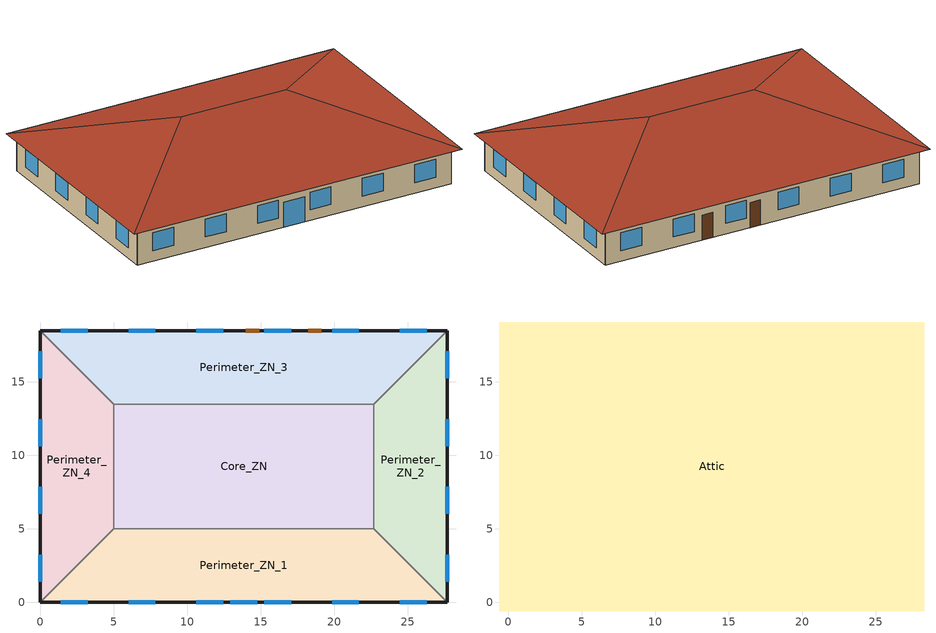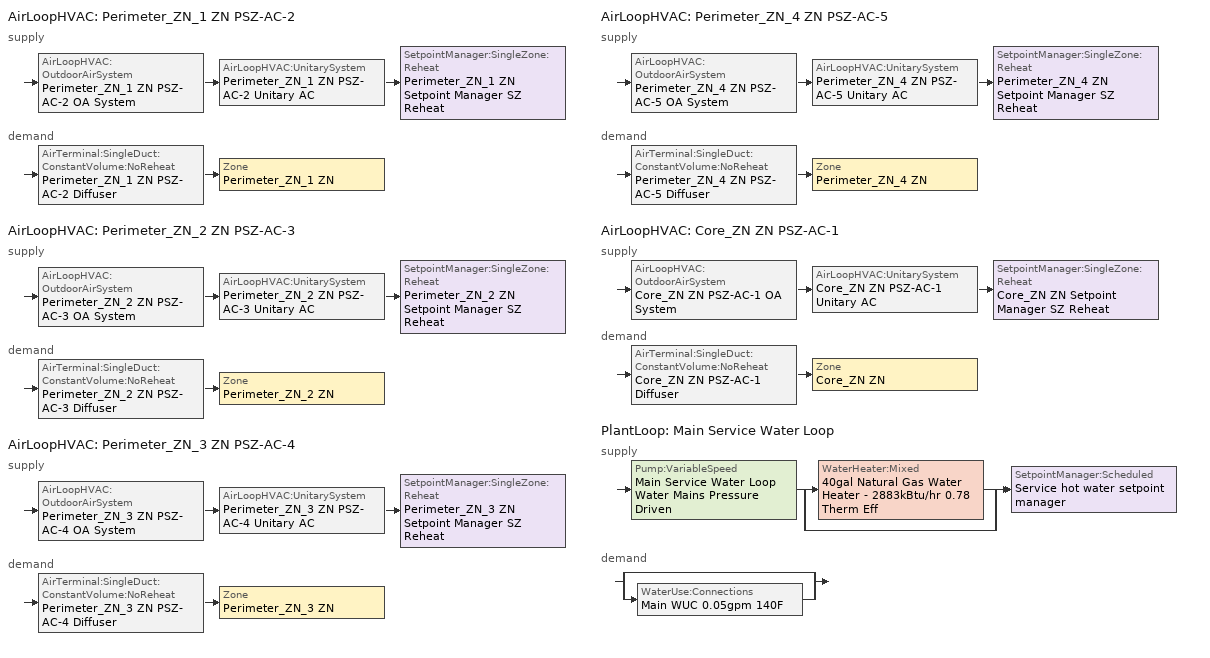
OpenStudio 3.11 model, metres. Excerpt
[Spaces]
Perimeter_ZN_1
 floor ground (Foundation F 1.26W/m*K Perim 27.69m Area 113.45m2): 22.69,5 27.69,0 0,0 5,5 z0
 wall outside (Typical Insulated Wood Framed Exterior Wall R-12.2 1): 0,0 27.69,0 z0:3.05
 wall to Perimeter_ZN_4: 5,5 0,0 z0:3.05
 wall to Core_ZN: 22.69,5 5,5 z0:3.05
 wall to Perimeter_ZN_2: 27.69,0 22.69,5 z0:3.05
 window: 1.39,0 3.22,0 / 19.85,0 21.68,0 / 15.24,0 17.07,0 / 6.01,0 7.84,0 / 10.62,0 12.45,0 / 24.47,0 26.3,0 z0.9:2.42; 12.93,0 14.76,0 z0:2.13
Perimeter_ZN_2
 floor ground (Foundation F 1.26W/m*K Perim 18.46m Area 67.3m2): 27.69,18.46 27.69,0 22.69,5 22.69,13.46 z0
 wall outside (Typical Insulated Wood Framed Exterior Wall R-12.2 1): 27.69,0 27.69,18.46 z0:3.05
 wall to Perimeter_ZN_3: 27.69,18.46 22.69,13.46 z0:3.05
 wall to Core_ZN: 22.69,13.46 22.69,5 z0:3.05
 window: 27.69,1.39 27.69,3.22 / 27.69,10.62 27.69,12.45 / 27.69,15.24 27.69,17.07 / 27.69,6.01 27.69,7.84 z0.9:2.42
Perimeter_ZN_3
 floor ground (Foundation F 1.26W/m*K Perim 27.69m Area 113.45m2): 27.69,18.46 22.69,13.46 5,13.46 0,18.46 z0
 wall outside (Typical Insulated Wood Framed Exterior Wall R-12.2 1): 27.69,18.46 0,18.46 z0:3.05
 wall to Core_ZN: 5,13.46 22.69,13.46 z0:3.05
 wall to Perimeter_ZN_4: 0,18.46 5,13.46 z0:3.05
 window: 21.68,18.46 19.85,18.46 / 7.84,18.46 6.01,18.46 / 17.07,18.46 15.24,18.46 / 12.45,18.46 10.62,18.46 / 26.3,18.46 24.47,18.46 / 3.22,18.46 1.39,18.46 z0.9:2.42
 door (Typical Insulated Metal Door - wooden door R-0.30 1): 14.91,18.46 14,18.46 z0:2.13
 door (Typical Insulated Metal Door - wooden door R-0.30): 19.13,18.46 18.22,18.46 z0:2.13
Perimeter_ZN_4
 floor ground (Foundation F 1.26W/m*K Perim 18.46m Area 67.3m2): 0,18.46 5,13.46 5,5 0,0 z0
 wall outside (Typical Insulated Wood Framed Exterior Wall R-12.2 1): 0,18.46 0,0 z0:3.05
 wall to Core_ZN: 5,5 5,13.46 z0:3.05
 window: 0,3.22 0,1.39 / 0,12.45 0,10.62 / 0,7.84 0,6.01 / 0,17.07 0,15.24 z0.9:2.42
Core_ZN
 floor ground (Foundation F 1.26W/m*K Perim 0.0m Area 149.66m2): 22.69,13.46 22.69,5 5,5 5,13.46 z0
Attic
 floor outside: 28.29,19.06 27.69,18.46 0,18.46 -0.6,19.06 z3.05; -0.6,19.06 0,18.46 0,0 -0.6,-0.6 z3.05; 28.29,19.06 28.29,-0.6 27.69,0 27.69,18.46 z3.05; 27.69,0 28.29,-0.6 -0.6,-0.6 0,0 z3.05
 floor to Perimeter_ZN_4: 0,18.46 5,13.46 5,5 0,0 z3.05
 floor to Perimeter_ZN_1: 22.69,5 27.69,0 0,0 5,5 z3.05
 floor to Perimeter_ZN_2: 27.69,18.46 27.69,0 22.69,5 22.69,13.46 z3.05
 floor to Core_ZN: 22.69,13.46 22.69,5 5,5 5,13.46 z3.05
 floor to Perimeter_ZN_3: 27.69,18.46 22.69,13.46 5,13.46 0,18.46 z3.05
 roof outside (Typical Uninsulated Wood Joist Attic Roof adj roof insulation): 18.46,9.23,6.33 28.29,-0.6,3.05 28.29,19.06,3.05; 18.46,9.23,6.33 28.29,19.06,3.05 -0.6,19.06,3.05 9.23,9.23,6.33; 9.23,9.23,6.33 -0.6,-0.6,3.05 28.29,-0.6,3.05 18.46,9.23,6.33; 9.23,9.23,6.33 -0.6,19.06,3.05 -0.6,-0.6,3.05
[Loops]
AirLoopHVAC 'Perimeter_ZN_1 ZN PSZ-AC-2'
 supply: AirLoopHVAC:OutdoorAirSystem 'Perimeter_ZN_1 ZN PSZ-AC-2 OA System' > AirLoopHVAC:UnitarySystem 'Perimeter_ZN_1 ZN PSZ-AC-2 Unitary AC' > SetpointManager:SingleZone:Reheat 'Perimeter_ZN_1 ZN Setpoint Manager SZ Reheat'
 demand: AirTerminal:SingleDuct:ConstantVolume:NoReheat 'Perimeter_ZN_1 ZN PSZ-AC-2 Diffuser' > Zone 'Perimeter_ZN_1 ZN'
AirLoopHVAC 'Perimeter_ZN_2 ZN PSZ-AC-3'
 supply: AirLoopHVAC:OutdoorAirSystem 'Perimeter_ZN_2 ZN PSZ-AC-3 OA System' > AirLoopHVAC:UnitarySystem 'Perimeter_ZN_2 ZN PSZ-AC-3 Unitary AC' > SetpointManager:SingleZone:Reheat 'Perimeter_ZN_2 ZN Setpoint Manager SZ Reheat'
 demand: AirTerminal:SingleDuct:ConstantVolume:NoReheat 'Perimeter_ZN_2 ZN PSZ-AC-3 Diffuser' > Zone 'Perimeter_ZN_2 ZN'
AirLoopHVAC 'Perimeter_ZN_3 ZN PSZ-AC-4'
 supply: AirLoopHVAC:OutdoorAirSystem 'Perimeter_ZN_3 ZN PSZ-AC-4 OA System' > AirLoopHVAC:UnitarySystem 'Perimeter_ZN_3 ZN PSZ-AC-4 Unitary AC' > SetpointManager:SingleZone:Reheat 'Perimeter_ZN_3 ZN Setpoint Manager SZ Reheat'
 demand: AirTerminal:SingleDuct:ConstantVolume:NoReheat 'Perimeter_ZN_3 ZN PSZ-AC-4 Diffuser' > Zone 'Perimeter_ZN_3 ZN'
AirLoopHVAC 'Perimeter_ZN_4 ZN PSZ-AC-5'
 supply: AirLoopHVAC:OutdoorAirSystem 'Perimeter_ZN_4 ZN PSZ-AC-5 OA System' > AirLoopHVAC:UnitarySystem 'Perimeter_ZN_4 ZN PSZ-AC-5 Unitary AC' > SetpointManager:SingleZone:Reheat 'Perimeter_ZN_4 ZN Setpoint Manager SZ Reheat'
 demand: AirTerminal:SingleDuct:ConstantVolume:NoReheat 'Perimeter_ZN_4 ZN PSZ-AC-5 Diffuser' > Zone 'Perimeter_ZN_4 ZN'
AirLoopHVAC 'Core_ZN ZN PSZ-AC-1'
 supply: AirLoopHVAC:OutdoorAirSystem 'Core_ZN ZN PSZ-AC-1 OA System' > AirLoopHVAC:UnitarySystem 'Core_ZN ZN PSZ-AC-1 Unitary AC' > SetpointManager:SingleZone:Reheat 'Core_ZN ZN Setpoint Manager SZ Reheat'
 demand: AirTerminal:SingleDuct:ConstantVolume:NoReheat 'Core_ZN ZN PSZ-AC-1 Diffuser' > Zone 'Core_ZN ZN'
PlantLoop 'Main Service Water Loop'
 supply: Pump:VariableSpeed 'Main Service Water Loop Water Mains Pressure Driven' > split
  | WaterHeater:Mixed '40gal Natural Gas Water Heater - 2883kBtu/hr 0.78 Therm Eff'
  | bypass
  join > SetpointManager:Scheduled 'Service hot water setpoint manager'
 demand: split
  | bypass
  | WaterUse:Connections 'Main WUC 0.05gpm 140F'
[Site]
Buffalo Niagara Intl AP_NY_USA: Latitude {deg}=42.93; Longitude {deg}=-78.73; Time Zone {hr}=-5; Elevation {m}=215; Terrain=City
[Building]
-SmallOffice-ASHRAE 169-2013-5A created: 2026-05-08 14:06:37 -0600: North Axis {deg}=0; Default Construction Set=DOE Ref 1980-2004 - SmOffice - ASHRAE 169-2013-5A; Standards Number of Stories=1; Standards Number of Above Ground Stories=1; Standards Building Type=SmallOffice
[ClimateZones]
Climate Zone Institution Name 1=ASHRAE; Climate Zone Document Name 1=ANSI/ASHRAE Standard 169; Climate Zone Document Year 1=2006; Climate Zone Value 1=5A
[Site:WaterMainsTemperature]
Calculation Method=Correlation; Annual Average Outdoor Air Temperature {C}=8.96667; Maximum Difference In Monthly Average Outdoor Air Temperatures {deltaC}=26.2; Temperature Multiplier=1; Temperature Offset {deltaC}=0
[Site:GroundTemperature:Shallow]
-2.9, -0.6, 3.7, 7.8, 15.6, 19.7, 20.9, 18.8, 14, 8, 2.1, -1.8
[Site:GroundTemperature:Deep]
3.4, 3, 4.1, 5.7, 9.6, 12.6, 14.5, 15, 13.8, 11.3, 8.2, 5.3
[Site:GroundTemperature:FCfactorMethod]
January Ground Temperature {C}=9.7; February Ground Temperature {C}=6; March Ground Temperature {C}=-2.2; April Ground Temperature {C}=-3.4; May Ground Temperature {C}=-4.2; June Ground Temperature {C}=2.7; July Ground Temperature {C}=7.5; August Ground Temperature {C}=13.7; September Ground Temperature {C}=18.6; October Ground Temperature {C}=22; November Ground Temperature {C}=20.7; December Ground Temperature {C}=16.5
[SizingPeriod:DesignDay] Barometric Pressure {Pa}=98769; Rain Indicator=No; Snow Indicator=No; Day of Month=21; Daylight Saving Time Indicator=No; Dry-Bulb Temperature Range Modifier Type=DefaultMultipliers
Name | Maximum Dry-Bulb Temperature {C} | Daily Dry-Bulb Temperature Range {deltaC} | Wind Speed {m/s} | Wind Direction {deg} | Month | Day Type | Humidity Condition Type | Wetbulb or DewPoint at Maximum Dry-Bulb {C} | Solar Model Indicator | ASHRAE Clear Sky Optical Depth for Beam Irradiance | ASHRAE Clear Sky Optical Depth for Diffuse Irradiance | Sky Clearness | Enthalpy at Maximum Dry-Bulb {J/kg}
Buffalo Niagara Intl Ap Ann Clg 1% Condns DB=>MWB | 28.9 | 9.3 | 5.7 | 240 | 7 | SummerDesignDay | Wetbulb | 21.1 | ASHRAETau | 0.462 | 2.001
Buffalo Niagara Intl Ap Ann Hum_n 99.6% Condns DP=>MCDB | -15.5 | 0 | 5.1 | 270 | 1 | WinterDesignDay | Dewpoint | -20.4 | ASHRAEClearSky |  |  | 0
Buffalo Niagara Intl Ap Ann Htg 99.6% Condns DB | -16.3 | 0 | 5.1 | 270 | 1 | WinterDesignDay | Wetbulb | -16.3 | ASHRAEClearSky |  |  | 0
Buffalo Niagara Intl Ap Ann Htg Wind 99.6% Condns WS=>MCDB | -2.3 | 0 | 15.7 | 270 | 1 | WinterDesignDay | Wetbulb | -2.3 | ASHRAEClearSky |  |  | 0
Buffalo Niagara Intl Ap Ann Htg 99% Condns DB | -14.1 | 0 | 5.1 | 270 | 1 | WinterDesignDay | Wetbulb | -14.1 | ASHRAEClearSky |  |  | 0
Buffalo Niagara Intl Ap Ann Htg Wind 99% Condns WS=>MCDB | -2.9 | 0 | 14.6 | 270 | 1 | WinterDesignDay | Wetbulb | -2.9 | ASHRAEClearSky |  |  | 0
Buffalo Niagara Intl Ap Ann Hum_n 99% Condns DP=>MCDB | -13.2 | 0 | 5.1 | 270 | 1 | WinterDesignDay | Dewpoint | -18.3 | ASHRAEClearSky |  |  | 0
Buffalo Niagara Intl Ap Ann Clg 1% Condns Enth=>MDB | 26.9 | 9.3 | 5.7 | 240 | 7 | SummerDesignDay | Enthalpy | 23 | ASHRAETau | 0.462 | 2.001 |  | 68500
Buffalo Niagara Intl Ap Ann Clg .4% Condns DB=>MWB | 30.3 | 9.3 | 5.7 | 240 | 7 | SummerDesignDay | Wetbulb | 21.8 | ASHRAETau | 0.462 | 2.001
Buffalo Niagara Intl Ap Ann Clg 2% Condns DB=>MWB | 27.6 | 9.3 | 5.7 | 240 | 7 | SummerDesignDay | Wetbulb | 20.5 | ASHRAETau | 0.462 | 2.001
Buffalo Niagara Intl Ap Ann Clg .4% Condns WB=>MDB | 27.8 | 9.3 | 5.7 | 240 | 7 | SummerDesignDay | Wetbulb | 23.8 | ASHRAETau | 0.462 | 2.001
Buffalo Niagara Intl Ap Ann Clg 1% Condns WB=>MDB | 26.7 | 9.3 | 5.7 | 240 | 7 | SummerDesignDay | Wetbulb | 22.9 | ASHRAETau | 0.462 | 2.001
Buffalo Niagara Intl Ap Ann Clg 2% Condns WB=>MDB | 25.7 | 9.3 | 5.7 | 240 | 7 | SummerDesignDay | Wetbulb | 21.9 | ASHRAETau | 0.462 | 2.001
Buffalo Niagara Intl Ap Ann Clg .4% Condns DP=>MDB | 26.2 | 9.3 | 5.7 | 240 | 7 | SummerDesignDay | Dewpoint | 22.4 | ASHRAETau | 0.462 | 2.001
Buffalo Niagara Intl Ap Ann Clg 1% Condns DP=>MDB | 25.4 | 9.3 | 5.7 | 240 | 7 | SummerDesignDay | Dewpoint | 21.5 | ASHRAETau | 0.462 | 2.001
Buffalo Niagara Intl Ap Ann Clg 2% Condns DP=>MDB | 24.5 | 9.3 | 5.7 | 240 | 7 | SummerDesignDay | Dewpoint | 20.6 | ASHRAETau | 0.462 | 2.001
Buffalo Niagara Intl Ap Ann Clg .4% Condns Enth=>MDB | 27.9 | 9.3 | 5.7 | 240 | 7 | SummerDesignDay | Enthalpy | 23 | ASHRAETau | 0.462 | 2.001 |  | 72100
[Material:NoMass]
Name | Roughness | Thermal Resistance {m2-K/W} | Thermal Absorptance | Solar Absorptance | Visible Absorptance
CP02 CARPET PAD | VeryRough | 0.21648 | 0.9 | 0.7 | 0.8
Typical Insulation R-10.02 | Smooth | 1.76396 | 0.9 | 0.7 | 0.7
Typical Carpet Pad | Smooth | 0.21648 | 0.9 | 0.7 | 0.8
Typical Insulation R-17.23; Typical Insulation R-17.23 1 | Smooth | 3.03502 | 0.9 | 0.7 | 0.7
Typical Insulation R-8.45 | Smooth | 1.4881 | 0.9 | 0.7 | 0.7
Fiberglass Batts_Added | Smooth | 0.525469
[Material]
Name | Roughness | Thickness {m} | Conductivity {W/m-K} | Density {kg/m3} | Specific Heat {J/kg-K} | Thermal Absorptance | Solar Absorptance | Visible Absorptance
100mm Normalweight concrete floor | MediumSmooth | 0.1016 | 2.31 | 2322 | 832
G01 13mm gypsum board | Smooth | 0.0127 | 0.16 | 800 | 1090 | 0.9 | 0.7 | 0.5
4 in. Normalweight Concrete Floor | MediumRough | 0.1016 | 2.31 | 2322 | 832 | 0.9 | 0.7 | 0.7
25mm Stucco | Smooth | 0.0254 | 0.72 | 1856 | 840 | 0.9 | 0.7 | 0.7
5/8 in. Gypsum Board | MediumSmooth | 0.0159 | 0.16 | 800 | 1090 | 0.9 | 0.7 | 0.7
6 in. Normalweight Concrete Floor | MediumRough | 0.1524 | 2.31 | 2322 | 832 | 0.9 | 0.7 | 0.7
8 in. Concrete Block Basement Wall | MediumRough | 0.2032 | 1.326 | 1842 | 912 | 0.9 | 0.7 | 0.7
F08 Metal surface | Smooth | 0.0008 | 45.28 | 7824 | 500 | 0.9 | 0.7 | 0.7
G05 25mm wood | MediumSmooth | 0.0254 | 0.15 | 608 | 1630 | 0.9 | 0.5 | 0.5
5/8 in. Plywood | Smooth | 0.0159 | 0.12 | 544 | 1210 | 0.9 | 0.7 | 0.7
Std Wood 6inch | MediumSmooth | 0.15 | 0.12 | 540 | 1210 | 0.9 | 0.7 | 0.7
Asphalt Shingles_R-value 30.0 (ft^2*h*R/Btu) | VeryRough | 0.211332 | 0.04 | 1120 | 1260 | 0.9 | 0.7 | 0.7
wooden door R-0.30; wooden door R-0.30 1 | Smooth | 0.04445 | 0.15 | 638 | 1000
[Construction:FfactorGroundFloor] F-Factor {W/m-K}=1.26344
Name | Area {m2} | PerimeterExposed {m}
Foundation F 1.26W/m*K Perim 27.69m Area 113.45m2 | 113.45 | 27.69
Foundation F 1.26W/m*K Perim 18.46m Area 67.3m2 | 67.3 | 18.46
Foundation F 1.26W/m*K Perim 0.0m Area 149.66m2 | 149.6574 | 0
[DefaultConstructionSet]
Name | Default Exterior Surface Constructions | Default Interior Surface Constructions | Default Ground Contact Surface Constructions | Default Exterior SubSurface Constructions | Default Interior SubSurface Constructions | Interior Partition Construction
DOE Ref 1980-2004 - SmOffice - ASHRAE 169-2013-5A | Default Surface Constructions 1 | Default Surface Constructions 2 | Default Surface Constructions 3 | Default Sub Surface Constructions 1 | Default Sub Surface Constructions 2 | Typical Interior Partition
DOE Ref 1980-2004 -  - Attic - ASHRAE 169-2013-5A adj roof insulation | Default Surface Constructions 4 adj roof insulation | Default Surface Constructions 5 | Default Surface Constructions 6 | Default Sub Surface Constructions 3 | Default Sub Surface Constructions 4
[DefaultSurfaceConstructions]
Name | Floor Construction | Wall Construction | Roof Ceiling Construction
Default Surface Constructions 1 | Typical Insulated Exterior Mass Floor | Typical Insulated Wood Framed Exterior Wall R-12.2 | Typical Wood Joist Attic Floor R-18.87
Default Surface Constructions 2 | Typical Interior Floor | Typical Interior Wall | Typical Interior Ceiling
Default Surface Constructions 3 | Typical Insulated Carpeted 6in Slab Floor | Typical Insulated Basement Mass Wall R-10.0
Default Surface Constructions 5 | Typical Wood Joist Attic Floor R-18.87 1
Default Surface Constructions 6
Default Surface Constructions 4 adj roof insulation | Typical Attic Soffit |  | Typical Uninsulated Wood Joist Attic Roof adj roof insulation
[Construction]
Typical Insulated Exterior Mass Floor: Typical Insulation R-10.02, 4 in. Normalweight Concrete Floor, Typical Carpet Pad
Typical Insulated Wood Framed Exterior Wall R-12.2: 25mm Stucco, 5/8 in. Gypsum Board, Typical Insulation R-10.02, 5/8 in. Gypsum Board
Typical Wood Joist Attic Floor R-18.87: 5/8 in. Gypsum Board, Typical Insulation R-17.23
Typical Interior Floor: 100mm Normalweight concrete floor, CP02 CARPET PAD
Typical Interior Wall: G01 13mm gypsum board, G01 13mm gypsum board
Typical Interior Ceiling: CP02 CARPET PAD, 100mm Normalweight concrete floor
Typical Insulated Carpeted 6in Slab Floor: 6 in. Normalweight Concrete Floor, Typical Carpet Pad
Typical Insulated Basement Mass Wall R-10.0: Typical Insulation R-8.45, 8 in. Concrete Block Basement Wall
U 0.59 SHGC 0.39 Simple Glazing: U 0.59 SHGC 0.39 Simple Glazing OuterGlass, U 0.59 SHGC 0.39 Simple Glazing AirGap, U 0.59 SHGC 0.39 Simple Glazing InnerGlass
Typical Insulated Metal Door: F08 Metal surface, Typical Insulation R-17.23 1
U 0.88 SHGC 0.16 Sgl Ref-A-L Clr 6mm: REF A CLEAR LO 6MM
Typical Overhead Door: Typical Insulation R-17.23 1
Typical Interior Window: Clear 3mm
Typical Interior Door; Typical Interior Partition: G05 25mm wood
Typical Attic Soffit: 5/8 in. Plywood
Typical Wood Joist Attic Floor R-18.87 1: 5/8 in. Gypsum Board, Typical Insulation R-17.23 1
InteriorFurnishings: Std Wood 6inch
Typical Insulated Wood Framed Exterior Wall R-12.2 1: 25mm Stucco, 5/8 in. Gypsum Board, Typical Insulation R-10.02, Fiberglass Batts_Added, 5/8 in. Gypsum Board
Typical Uninsulated Wood Joist Attic Roof adj roof insulation: Asphalt Shingles_R-value 30.0 (ft^2*h*R/Btu), 5/8 in. Plywood
Typical Insulated Metal Door - wooden door R-0.30: wooden door R-0.30
Typical Insulated Metal Door - wooden door R-0.30 1: wooden door R-0.30 1
[DefaultSubSurfaceConstructions]
Name | Fixed Window Construction | Operable Window Construction | Door Construction | Glass Door Construction | Overhead Door Construction | Tubular Daylight Dome Construction | Tubular Daylight Diffuser Construction
Default Sub Surface Constructions 1 | U 0.59 SHGC 0.39 Simple Glazing | U 0.59 SHGC 0.39 Simple Glazing | Typical Insulated Metal Door | U 0.88 SHGC 0.16 Sgl Ref-A-L Clr 6mm | Typical Overhead Door | Typical Interior Window | Typical Interior Window
Default Sub Surface Constructions 2 | Typical Interior Window | Typical Interior Window | Typical Interior Door
Default Sub Surface Constructions 3; Default Sub Surface Constructions 4
[WindowMaterial:SimpleGlazingSystem]
U 0.59 SHGC 0.39 Simple Glazing: U-Factor {W/m2-K}=3.35018; Solar Heat Gain Coefficient=0.39; Visible Transmittance=0.81
[WindowMaterial:Glazing] Optical Data Type=SpectralAverage; Infrared Transmittance at Normal Incidence=0; Conductivity {W/m-K}=0.9; Dirt Correction Factor for Solar and Visible Transmittance=1; Solar Diffusing=No
Name | Thickness {m} | Solar Transmittance at Normal Incidence | Front Side Solar Reflectance at Normal Incidence | Back Side Solar Reflectance at Normal Incidence | Visible Transmittance at Normal Incidence | Front Side Visible Reflectance at Normal Incidence | Back Side Visible Reflectance at Normal Incidence | Front Side Infrared Hemispherical Emissivity | Back Side Infrared Hemispherical Emissivity
REF A CLEAR LO 6MM | 0.006 | 0.066 | 0.341 | 0.493 | 0.08 | 0.41 | 0.37 | 0.84 | 0.4
Clear 3mm | 0.003 | 0.837 | 0.075 | 0.075 | 0.898 | 0.081 | 0.081 | 0.84 | 0.84
U 0.59 SHGC 0.39 Simple Glazing OuterGlass | 0.003 | 0.410526 | 0.09 | 0.09 | 0.852632 | 0.09 | 0.09 | 0.84 | 0.84
U 0.59 SHGC 0.39 Simple Glazing InnerGlass | 0.003 | 0.92 | 0.075 | 0.075 | 0.92 | 0.075 | 0.075 | 0.1 | 0.84
[WindowMaterial:Gas]
U 0.59 SHGC 0.39 Simple Glazing AirGap: Gas Type=Air; Thickness {m}=0.00621286
[Space]
Name | Space Type | Building Story | Thermal Zone | Part of Total Floor Area
Perimeter_ZN_1 | Office WholeBuilding - Sm Office | Building Story 1 | Perimeter_ZN_1 ZN | Yes
Attic | Office Attic |  | Attic ZN | No
Perimeter_ZN_2 | Office WholeBuilding - Sm Office | Building Story 1 | Perimeter_ZN_2 ZN | Yes
Perimeter_ZN_3 | Office WholeBuilding - Sm Office | Building Story 1 | Perimeter_ZN_3 ZN | Yes
Perimeter_ZN_4 | Office WholeBuilding - Sm Office | Building Story 1 | Perimeter_ZN_4 ZN | Yes
Core_ZN | Office WholeBuilding - Sm Office | Building Story 1 | Core_ZN ZN | Yes
[BuildingStory]
Building Story 1: Nominal Z Coordinate {m}=0
[SpaceType] Standards Building Type=Office
Name | Default Schedule Set | Design Specification Outdoor Air Object | Standards Space Type | Default Construction Set
Office WholeBuilding - Sm Office | Office WholeBuilding - Sm Office Schedule Set | Office WholeBuilding - Sm Office Ventilation | WholeBuilding - Sm Office
Office Attic | Office Attic Schedule Set | Office Attic Ventilation | Attic | DOE Ref 1980-2004 -  - Attic - ASHRAE 169-2013-5A adj roof insulation
[DesignSpecification:OutdoorAir]
Name | Outdoor Air Flow per Person {m3/s-person} | Outdoor Air Flow per Floor Area {m3/s-m2} | Outdoor Air Flow Air Changes per Hour {1/hr} | Outdoor Air Method
Office Attic Ventilation | 0 | 0 | 0
Office WholeBuilding - Sm Office Ventilation | 0.00943895 |  |  | Sum
[DefaultScheduleSet]
Name | Number of People Schedule | People Activity Level Schedule | Lighting Schedule | Electric Equipment Schedule
Office Attic Schedule Set
Office WholeBuilding - Sm Office Schedule Set | Small Office Bldg Occ | Small Office Activity | Office Bldg Light | Small Office Bldg Equip
[ThermostatSetpoint:DualSetpoint]
Name | Heating Setpoint Temperature Schedule | Cooling Setpoint Temperature Schedule
Office Attic Thermostat 1
Office WholeBuilding - Sm Office Thermostat 1; Office WholeBuilding - Sm Office Thermostat 2; Office WholeBuilding - Sm Office Thermostat 3; Office WholeBuilding - Sm Office Thermostat 4; Office WholeBuilding - Sm Office Thermostat 5 | Small Office HtgSetp | Small Office ClgSetp
[People:Definition]
Office WholeBuilding - Sm Office People Definition: Number of People Calculation Method=People/Area; People per Space Floor Area {person/m2}=0.0538196; Fraction Radiant=0.3; Thermal Comfort Model Type 1=AdaptiveASH55
[People]
Office WholeBuilding - Sm Office People: People Definition=Office WholeBuilding - Sm Office People Definition; Space or SpaceType=Office WholeBuilding - Sm Office; Work Efficiency Schedule=Work Efficiency Schedule; Clothing Insulation Calculation Method=ClothingInsulationSchedule; Clothing Insulation Schedule=Clothing Schedule; Air Velocity Schedule=Air Velocity Schedule; Multiplier=1
[Lights:Definition]
Office WholeBuilding - Sm Office Lights Definition: Design Level Calculation Method=Watts/Area; Watts per Space Floor Area {W/m2}=19.4827; Fraction Radiant=0.7; Fraction Visible=0.2; Return Air Fraction=0
[Lights]
Office WholeBuilding - Sm Office Lights: Lights Definition=Office WholeBuilding - Sm Office Lights Definition; Space or SpaceType=Office WholeBuilding - Sm Office; Fraction Replaceable=0
[ElectricEquipment:Definition]
Office WholeBuilding - Sm Office Elec Equip Definition: Design Level Calculation Method=Watts/Area; Watts per Space Floor Area {W/m2}=10.7639; Fraction Latent=0; Fraction Radiant=0.5; Fraction Lost=0
[ElectricEquipment]
Office WholeBuilding - Sm Office Elec Equip: Electric Equipment Definition=Office WholeBuilding - Sm Office Elec Equip Definition; Space or SpaceType=Office WholeBuilding - Sm Office
[SpaceInfiltration:DesignFlowRate] Design Flow Rate Calculation Method=Flow/ExteriorArea; Flow per Exterior Surface Area {m3/s-m2}=0.000365011; Velocity Term Coefficient=0; Density Basis=Outdoor
Name | Space or SpaceType | Schedule | Constant Term Coefficient | Temperature Term Coefficient | Velocity Squared Term Coefficient
Perimeter_ZN_1 HVAC On Infiltration 20.0 percent reduction 20.0 percent reduction | Perimeter_ZN_1 | Infiltration HVAC On Schedule | 0.0431 | 0.0074 | 0.1096
Perimeter_ZN_1 HVAC Off Infiltration 20.0 percent reduction 20.0 percent reduction | Perimeter_ZN_1 | Infiltration HVAC Off Schedule | 0 | 0.0164 | 0.1173
Attic HVAC On Infiltration 20.0 percent reduction 20.0 percent reduction | Attic | Infiltration HVAC On Schedule | 0.0431 | 0.0074 | 0.1096
Attic HVAC Off Infiltration 20.0 percent reduction 20.0 percent reduction | Attic | Infiltration HVAC Off Schedule | 0 | 0.0164 | 0.1173
Perimeter_ZN_2 HVAC On Infiltration 20.0 percent reduction 20.0 percent reduction | Perimeter_ZN_2 | Infiltration HVAC On Schedule | 0.0431 | 0.0074 | 0.1096
Perimeter_ZN_2 HVAC Off Infiltration 20.0 percent reduction 20.0 percent reduction | Perimeter_ZN_2 | Infiltration HVAC Off Schedule | 0 | 0.0164 | 0.1173
Perimeter_ZN_3 HVAC On Infiltration 20.0 percent reduction 20.0 percent reduction | Perimeter_ZN_3 | Infiltration HVAC On Schedule | 0.0431 | 0.0074 | 0.1096
Perimeter_ZN_3 HVAC Off Infiltration 20.0 percent reduction 20.0 percent reduction | Perimeter_ZN_3 | Infiltration HVAC Off Schedule | 0 | 0.0164 | 0.1173
Perimeter_ZN_4 HVAC On Infiltration 20.0 percent reduction 20.0 percent reduction | Perimeter_ZN_4 | Infiltration HVAC On Schedule | 0.0431 | 0.0074 | 0.1096
Perimeter_ZN_4 HVAC Off Infiltration 20.0 percent reduction 20.0 percent reduction | Perimeter_ZN_4 | Infiltration HVAC Off Schedule | 0 | 0.0164 | 0.1173
[ThermalZone] Use Ideal Air Loads=No
Name | Thermostat
Attic ZN | Office Attic Thermostat 1
Core_ZN ZN | Office WholeBuilding - Sm Office Thermostat 1
Perimeter_ZN_1 ZN | Office WholeBuilding - Sm Office Thermostat 2
Perimeter_ZN_2 ZN | Office WholeBuilding - Sm Office Thermostat 3
Perimeter_ZN_3 ZN | Office WholeBuilding - Sm Office Thermostat 4
Perimeter_ZN_4 ZN | Office WholeBuilding - Sm Office Thermostat 5
[Sizing:Zone] Zone Cooling Design Supply Air Temperature Input Method=SupplyAirTemperature; Zone Cooling Design Supply Air Temperature Difference {deltaC}=11.11; Zone Heating Design Supply Air Temperature Input Method=SupplyAirTemperature; Zone Heating Design Supply Air Temperature Difference {deltaC}=11.11; Zone Cooling Design Supply Air Humidity Ratio {kg-H2O/kg-air}=0.0085; Zone Heating Design Supply Air Humidity Ratio {kg-H2O/kg-air}=0.008; Cooling Design Air Flow Method=DesignDay; Heating Design Air Flow Method=DesignDay; Account for Dedicated Outdoor Air System=No; Dedicated Outdoor Air System Control Strategy=NeutralSupplyAir; Dedicated Outdoor Air Low Setpoint Temperature for Design {C}=autosize; Dedicated Outdoor Air High Setpoint Temperature for Design {C}=autosize; Zone Load Sizing Method=Sensible Load Only No Latent Load; Zone Latent Cooling Design Supply Air Humidity Ratio Input Method=HumidityRatioDifference; Zone Cooling Design Supply Air Humidity Ratio Difference {kgWater/kgDryAir}=0.005; Zone Latent Heating Design Supply Air Humidity Ratio Input Method=HumidityRatioDifference; Zone Humidification Design Supply Air Humidity Ratio Difference {kgWater/kgDryAir}=0.005; Sizing Option=Coincident; Heating Coil Sizing Method=None; Maximum Heating Capacity To Cooling Load Sizing Ratio {W/W}=1
Name | Zone Cooling Design Supply Air Temperature {C} | Zone Heating Design Supply Air Temperature {C} | Heating Maximum Air Flow Fraction
Attic ZN | 14 | 40
Core_ZN ZN; Perimeter_ZN_1 ZN; Perimeter_ZN_2 ZN; Perimeter_ZN_3 ZN; Perimeter_ZN_4 ZN | 12.7778 | 50 | 1
[Zone equipment]
Core_ZN ZN: Core_ZN ZN PSZ-AC-1 Diffuser
Perimeter_ZN_1 ZN: Perimeter_ZN_1 ZN PSZ-AC-2 Diffuser
Perimeter_ZN_2 ZN: Perimeter_ZN_2 ZN PSZ-AC-3 Diffuser
Perimeter_ZN_3 ZN: Perimeter_ZN_3 ZN PSZ-AC-4 Diffuser
Perimeter_ZN_4 ZN: Perimeter_ZN_4 ZN PSZ-AC-5 Diffuser
[AirLoopHVAC] Availability Schedule=SmallOffice PSZ-AC Operation; Design Supply Air Flow Rate {m3/s}=autosize; Design Return Air Flow Fraction of Supply Air Flow=1
Perimeter_ZN_1 ZN PSZ-AC-2; Perimeter_ZN_2 ZN PSZ-AC-3; Perimeter_ZN_3 ZN PSZ-AC-4; Perimeter_ZN_4 ZN PSZ-AC-5; Core_ZN ZN PSZ-AC-1
[Sizing:System] Type of Load to Size On=Sensible; Design Outdoor Air Flow Rate {m3/s}=Autosize; Central Heating Maximum System Air Flow Ratio=1; Preheat Design Temperature {C}=7.22222; Preheat Design Humidity Ratio {kg-H2O/kg-Air}=0.008; Precool Design Temperature {C}=12.7778; Precool Design Humidity Ratio {kg-H2O/kg-Air}=0.008; Central Cooling Design Supply Air Temperature {C}=12.7778; Central Heating Design Supply Air Temperature {C}=50; Sizing Option=Coincident; 100% Outdoor Air in Cooling=No; 100% Outdoor Air in Heating=No; Central Cooling Design Supply Air Humidity Ratio {kg-H2O/kg-Air}=0.0085; Central Heating Design Supply Air Humidity Ratio {kg-H2O/kg-Air}=0.008; Cooling Design Air Flow Method=DesignDay; Heating Design Air Flow Method=DesignDay; System Outdoor Air Method=ZoneSum; Zone Maximum Outdoor Air Fraction=1; Cooling Supply Air Flow Rate Per Floor Area {m3/s-m2}=0.00996765; Cooling Fraction of Autosized Cooling Supply Air Flow Rate=1; Cooling Supply Air Flow Rate Per Unit Cooling Capacity {m3/s-W}=3.94755e-05; Heating Supply Air Flow Rate Per Floor Area {m3/s-m2}=0.00996765; Heating Fraction of Autosized Heating Supply Air Flow Rate=1; Heating Fraction of Autosized Cooling Supply Air Flow Rate=1; Heating Supply Air Flow Rate Per Unit Heating Capacity {m3/s-W}=3.15882e-05; Cooling Design Capacity Method=CoolingDesignCapacity; Cooling Design Capacity {W}=autosize; Cooling Design Capacity Per Floor Area {W/m2}=234.7; Fraction of Autosized Cooling Design Capacity=1; Heating Design Capacity Method=HeatingDesignCapacity; Heating Design Capacity {W}=autosize; Heating Design Capacity Per Floor Area {W/m2}=157; Fraction of Autosized Heating Design Capacity=1; Central Cooling Capacity Control Method=OnOff; Occupant Diversity=autosize; Heating Coil Sizing Method=None; Maximum Heating Capacity To Cooling Capacity Sizing Ratio {W/W}=1
Perimeter_ZN_1 ZN PSZ-AC-2; Perimeter_ZN_2 ZN PSZ-AC-3; Perimeter_ZN_3 ZN PSZ-AC-4; Perimeter_ZN_4 ZN PSZ-AC-5; Core_ZN ZN PSZ-AC-1
[SetpointManager:SingleZone:Reheat] Minimum Supply Air Temperature {C}=12.7778; Maximum Supply Air Temperature {C}=50
Name | Control Zone | Setpoint Node or NodeList
Perimeter_ZN_1 ZN Setpoint Manager SZ Reheat | Perimeter_ZN_1 ZN | Perimeter_ZN_1 ZN PSZ-AC-2 Supply Outlet Node
Perimeter_ZN_2 ZN Setpoint Manager SZ Reheat | Perimeter_ZN_2 ZN | Perimeter_ZN_2 ZN PSZ-AC-3 Supply Outlet Node
Perimeter_ZN_3 ZN Setpoint Manager SZ Reheat | Perimeter_ZN_3 ZN | Perimeter_ZN_3 ZN PSZ-AC-4 Supply Outlet Node
Perimeter_ZN_4 ZN Setpoint Manager SZ Reheat | Perimeter_ZN_4 ZN | Perimeter_ZN_4 ZN PSZ-AC-5 Supply Outlet Node
Core_ZN ZN Setpoint Manager SZ Reheat | Core_ZN ZN | Core_ZN ZN PSZ-AC-1 Supply Outlet Node
[Coil:Heating:Gas] Availability Schedule=Always On Discrete; Gas Burner Efficiency=0.8; Nominal Capacity {W}=AutoSize; On Cycle Parasitic Electric Load {W}=0; Off Cycle Parasitic Gas Load {W}=0
Perimeter_ZN_1 ZN PSZ-AC-2 Gas Htg Coil 68kBtu/hr 0.8 Thermal Eff; Perimeter_ZN_2 ZN PSZ-AC-3 Gas Htg Coil 48kBtu/hr 0.8 Thermal Eff; Perimeter_ZN_3 ZN PSZ-AC-4 Gas Htg Coil 61kBtu/hr 0.8 Thermal Eff; Perimeter_ZN_4 ZN PSZ-AC-5 Gas Htg Coil 51kBtu/hr 0.8 Thermal Eff; Core_ZN ZN PSZ-AC-1 Gas Htg Coil 88kBtu/hr 0.8 Thermal Eff
[Coil:Heating:Electric] Availability Schedule=Always Off Discrete; Efficiency=1; Nominal Capacity {W}=0
Perimeter_ZN_1 ZN PSZ-AC-2 No Heat; Perimeter_ZN_2 ZN PSZ-AC-3 No Heat; Perimeter_ZN_3 ZN PSZ-AC-4 No Heat; Perimeter_ZN_4 ZN PSZ-AC-5 No Heat; Core_ZN ZN PSZ-AC-1 No Heat
[Coil:Cooling:DX:SingleSpeed] Availability Schedule=Always On Discrete; Rated Total Cooling Capacity {W}=autosize; Rated Sensible Heat Ratio=autosize; Rated COP {W/W}=2.967036; Rated Air Flow Rate {m3/s}=autosize; Rated Evaporator Fan Power Per Volume Flow Rate 2017 {W/(m3/s)}=773.3; Rated Evaporator Fan Power Per Volume Flow Rate 2023 {W/(m3/s)}=934.4; Total Cooling Capacity Function of Temperature Curve=DOE Ref DX Clg Coil Cool-Cap-fT; Total Cooling Capacity Function of Flow Fraction Curve=DOE Ref DX Clg Coil Cool-CAP-fFlow; Energy Input Ratio Function of Temperature Curve=DOE Ref DX Clg Coil Cool-EIR-fT; Energy Input Ratio Function of Flow Fraction Curve=DOE Ref DX Clg Coil Cool-EIR-fFlow; Part Load Fraction Correlation Curve=DOE Ref DX Clg Coil Cool-PLF-fPLR; Minimum Outdoor Dry-Bulb Temperature for Compressor Operation {C}=-25; Nominal Time for Condensate Removal to Begin {s}=0; Ratio of Initial Moisture Evaporation Rate and Steady State Latent Capacity=0; Maximum Cycling Rate {cycles/hr}=0; Latent Capacity Time Constant {s}=0; Condenser Type=AirCooled; Evaporative Condenser Effectiveness=0.9; Evaporative Condenser Air Flow Rate {m3/s}=autosize; Evaporative Condenser Pump Rated Power Consumption {W}=autosize; Crankcase Heater Capacity {W}=0; Maximum Outdoor Dry-Bulb Temperature for Crankcase Heater Operation {C}=10; Basin Heater Capacity {W/K}=0; Basin Heater Setpoint Temperature {C}=2
Perimeter_ZN_1 ZN PSZ-AC-2 1spd DX AC Clg Coil 32kBtu/hr 9.7SEER; Perimeter_ZN_2 ZN PSZ-AC-3 1spd DX AC Clg Coil 22kBtu/hr 9.7SEER; Perimeter_ZN_3 ZN PSZ-AC-4 1spd DX AC Clg Coil 29kBtu/hr 9.7SEER; Perimeter_ZN_4 ZN PSZ-AC-5 1spd DX AC Clg Coil 24kBtu/hr 9.7SEER; Core_ZN ZN PSZ-AC-1 1spd DX AC Clg Coil 37kBtu/hr 9.7SEER
[Fan:OnOff] Availability Schedule=Always On Discrete; Fan Total Efficiency=0.1885; Pressure Rise {Pa}=622.722; Maximum Flow Rate {m3/s}=autosize; Motor Efficiency=0.29; Motor In Airstream Fraction=1
Name | Fan Power Ratio Function of Speed Ratio Curve | Fan Efficiency Ratio Function of Speed Ratio Curve
Perimeter_ZN_1 ZN PSZ-AC-2 Fan | Fan On Off Power Curve | Fan On Off Efficiency Curve
Perimeter_ZN_2 ZN PSZ-AC-3 Fan | Fan On Off Power Curve 1 | Fan On Off Efficiency Curve 1
Perimeter_ZN_3 ZN PSZ-AC-4 Fan | Fan On Off Power Curve 2 | Fan On Off Efficiency Curve 2
Perimeter_ZN_4 ZN PSZ-AC-5 Fan | Fan On Off Power Curve 3 | Fan On Off Efficiency Curve 3
Core_ZN ZN PSZ-AC-1 Fan | Fan On Off Power Curve 4 | Fan On Off Efficiency Curve 4
[AirLoopHVAC:UnitarySystem] Control Type=Load; Dehumidification Control Type=None; Availability Schedule=SmallOffice PSZ-AC Operation; Fan Placement=DrawThrough; Supply Air Fan Operating Mode Schedule=SmallOffice PSZ-AC Operation; DX Heating Coil Sizing Ratio=1; Use DOAS DX Cooling Coil=No; DOAS DX Cooling Coil Leaving Minimum Air Temperature {C}=2; Latent Load Control=SensibleOnlyLoadControl; Supply Air Flow Rate Method During Cooling Operation=SupplyAirFlowRate; Supply Air Flow Rate During Cooling Operation {m3/s}=Autosize; Supply Air Flow Rate Method During Heating Operation=SupplyAirFlowRate; Supply Air Flow Rate During Heating Operation {m3/s}=Autosize; Supply Air Flow Rate Method When No Cooling or Heating is Required=None; No Load Supply Air Flow Rate Control Set To Low Speed=Yes; Maximum Supply Air Temperature {C}=80; Maximum Outdoor Dry-Bulb Temperature for Supplemental Heater Operation {C}=21; Ancilliary On-Cycle Electric Power {W}=0; Ancilliary Off-Cycle Electric Power {W}=0
Name | Controlling Zone or Thermostat Location | Supply Fan | Heating Coil | Cooling Coil | Supplemental Heating Coil
Perimeter_ZN_1 ZN PSZ-AC-2 Unitary AC | Perimeter_ZN_1 ZN | Perimeter_ZN_1 ZN PSZ-AC-2 Fan | Perimeter_ZN_1 ZN PSZ-AC-2 Gas Htg Coil 68kBtu/hr 0.8 Thermal Eff | Perimeter_ZN_1 ZN PSZ-AC-2 1spd DX AC Clg Coil 32kBtu/hr 9.7SEER | Perimeter_ZN_1 ZN PSZ-AC-2 No Heat
Perimeter_ZN_2 ZN PSZ-AC-3 Unitary AC | Perimeter_ZN_2 ZN | Perimeter_ZN_2 ZN PSZ-AC-3 Fan | Perimeter_ZN_2 ZN PSZ-AC-3 Gas Htg Coil 48kBtu/hr 0.8 Thermal Eff | Perimeter_ZN_2 ZN PSZ-AC-3 1spd DX AC Clg Coil 22kBtu/hr 9.7SEER | Perimeter_ZN_2 ZN PSZ-AC-3 No Heat
Perimeter_ZN_3 ZN PSZ-AC-4 Unitary AC | Perimeter_ZN_3 ZN | Perimeter_ZN_3 ZN PSZ-AC-4 Fan | Perimeter_ZN_3 ZN PSZ-AC-4 Gas Htg Coil 61kBtu/hr 0.8 Thermal Eff | Perimeter_ZN_3 ZN PSZ-AC-4 1spd DX AC Clg Coil 29kBtu/hr 9.7SEER | Perimeter_ZN_3 ZN PSZ-AC-4 No Heat
Perimeter_ZN_4 ZN PSZ-AC-5 Unitary AC | Perimeter_ZN_4 ZN | Perimeter_ZN_4 ZN PSZ-AC-5 Fan | Perimeter_ZN_4 ZN PSZ-AC-5 Gas Htg Coil 51kBtu/hr 0.8 Thermal Eff | Perimeter_ZN_4 ZN PSZ-AC-5 1spd DX AC Clg Coil 24kBtu/hr 9.7SEER | Perimeter_ZN_4 ZN PSZ-AC-5 No Heat
Core_ZN ZN PSZ-AC-1 Unitary AC | Core_ZN ZN | Core_ZN ZN PSZ-AC-1 Fan | Core_ZN ZN PSZ-AC-1 Gas Htg Coil 88kBtu/hr 0.8 Thermal Eff | Core_ZN ZN PSZ-AC-1 1spd DX AC Clg Coil 37kBtu/hr 9.7SEER | Core_ZN ZN PSZ-AC-1 No Heat
[Controller:OutdoorAir] Minimum Outdoor Air Flow Rate {m3/s}=autosize; Maximum Outdoor Air Flow Rate {m3/s}=Autosize; Economizer Control Type=NoEconomizer; Economizer Control Action Type=ModulateFlow; Economizer Maximum Limit Dry-Bulb Temperature {C}=28; Economizer Maximum Limit Enthalpy {J/kg}=64000; Lockout Type=LockoutWithCompressor; Minimum Limit Type=FixedMinimum; Minimum Outdoor Air Schedule=Always On Discrete; High Humidity Control=No; High Humidity Outdoor Air Flow Ratio=1; Control High Indoor Humidity Based on Outdoor Humidity Ratio=Yes; Heat Recovery Bypass Control Type=BypassWhenWithinEconomizerLimits; Economizer Operation Staging=InterlockedWithMechanicalCooling
Name | Controller Mechanical Ventilation
Perimeter_ZN_1 ZN PSZ-AC-2 OA System Controller | Controller Mechanical Ventilation 1
Perimeter_ZN_2 ZN PSZ-AC-3 OA System Controller | Controller Mechanical Ventilation 2
Perimeter_ZN_3 ZN PSZ-AC-4 OA System Controller | Controller Mechanical Ventilation 3
Perimeter_ZN_4 ZN PSZ-AC-5 OA System Controller | Controller Mechanical Ventilation 4
Core_ZN ZN PSZ-AC-1 OA System Controller | Controller Mechanical Ventilation 5
[Controller:MechanicalVentilation] Availability Schedule=Always On Discrete
Controller Mechanical Ventilation 1; Controller Mechanical Ventilation 2; Controller Mechanical Ventilation 3; Controller Mechanical Ventilation 4; Controller Mechanical Ventilation 5
[AirLoopHVAC:OutdoorAirSystem]
Name | Controller
Perimeter_ZN_1 ZN PSZ-AC-2 OA System | Perimeter_ZN_1 ZN PSZ-AC-2 OA System Controller
Perimeter_ZN_2 ZN PSZ-AC-3 OA System | Perimeter_ZN_2 ZN PSZ-AC-3 OA System Controller
Perimeter_ZN_3 ZN PSZ-AC-4 OA System | Perimeter_ZN_3 ZN PSZ-AC-4 OA System Controller
Perimeter_ZN_4 ZN PSZ-AC-5 OA System | Perimeter_ZN_4 ZN PSZ-AC-5 OA System Controller
Core_ZN ZN PSZ-AC-1 OA System | Core_ZN ZN PSZ-AC-1 OA System Controller
[AvailabilityManager:NightCycle] Applicability Schedule=Always On Discrete; Control Type=CycleOnAny; Thermostat Tolerance {deltaC}=1; Cycling Run Time {s}=1800
Availability Manager Night Cycle 1; Availability Manager Night Cycle 2; Availability Manager Night Cycle 3; Availability Manager Night Cycle 4; Availability Manager Night Cycle 5
[AirTerminal:SingleDuct:ConstantVolume:NoReheat] Availability Schedule=Always On Discrete; Maximum Air Flow Rate {m3/s}=AutoSize
Perimeter_ZN_1 ZN PSZ-AC-2 Diffuser; Perimeter_ZN_2 ZN PSZ-AC-3 Diffuser; Perimeter_ZN_3 ZN PSZ-AC-4 Diffuser; Perimeter_ZN_4 ZN PSZ-AC-5 Diffuser; Core_ZN ZN PSZ-AC-1 Diffuser
[InternalMass:Definition]
Internal Mass Definition 1: Construction=InteriorFurnishings; Design Level Calculation Method=SurfaceArea/Area; Surface Area per Space Floor Area=2
[InternalMass] Internal Mass Definition=Internal Mass Definition 1; Multiplier=1
Name | Space or SpaceType
Perimeter_ZN_1 Mass | Perimeter_ZN_1
Attic Mass | Attic
Perimeter_ZN_2 Mass | Perimeter_ZN_2
Perimeter_ZN_3 Mass | Perimeter_ZN_3
Perimeter_ZN_4 Mass | Perimeter_ZN_4
Core_ZN Mass | Core_ZN
[PlantLoop]
Main Service Water Loop: Glycol Concentration=0; Maximum Loop Temperature {C}=60; Minimum Loop Temperature {C}=51.6667; Plant Loop Volume {m3}=Autocalculate; Load Distribution Scheme=Optimal
[Sizing:Plant]
Main Service Water Loop: Loop Type=Heating; Design Loop Exit Temperature {C}=60; Loop Design Temperature Difference {deltaC}=5; Sizing Option=NonCoincident; Zone Timesteps in Averaging Window=1; Coincident Sizing Factor Mode=None
[SetpointManager:Scheduled]
Service hot water setpoint manager: Control Variable=Temperature; Schedule=Service Water Loop Temp - 140F; Setpoint Node or NodeList=Main Service Water Loop Supply Outlet Node
[Pump:VariableSpeed]
Main Service Water Loop Water Mains Pressure Driven: Rated Pump Head {Pa}=0.001; Motor Efficiency=1; Coefficient 1 of the Part Load Performance Curve=0; Coefficient 2 of the Part Load Performance Curve=3.2485; Coefficient 3 of the Part Load Performance Curve=-4.7443; Coefficient 4 of the Part Load Performance Curve=2.5294; Pump Control Type=Intermittent; Skin Loss Radiative Fraction=0.5; Design Power Sizing Method=PowerPerFlowPerPressure; Design Electric Power per Unit Flow Rate {W/(m3/s)}=348701.1; Design Shaft Power per Unit Flow Rate per Unit Head {W-s/m3-Pa}=1.28205; Design Minimum Flow Rate Fraction=0
[WaterHeater:Mixed]
40gal Natural Gas Water Heater - 2883kBtu/hr 0.78 Therm Eff: Tank Volume {m3}=0.151416; Setpoint Temperature Schedule=Service Water Loop Temp - 140F; Deadband Temperature Difference {deltaC}=2; Maximum Temperature Limit {C}=60; Heater Control Type=Cycle; Heater Maximum Capacity {W}=844924; Heater Fuel Type=NaturalGas; Heater Thermal Efficiency=0.78; Off Cycle Parasitic Fuel Consumption Rate {W}=19.9992; Off Cycle Parasitic Fuel Type=NaturalGas; Off Cycle Parasitic Heat Fraction to Tank=0; On Cycle Parasitic Fuel Consumption Rate {W}=19.9992; On Cycle Parasitic Fuel Type=NaturalGas; On Cycle Parasitic Heat Fraction to Tank=0; Ambient Temperature Indicator=ThermalZone; Ambient Temperature Thermal Zone=Core_ZN ZN; Off Cycle Loss Coefficient to Ambient Temperature {W/K}=5.99799; On Cycle Loss Coefficient to Ambient Temperature {W/K}=5.99799; Use Side Effectiveness=1; Source Side Effectiveness=1; Use Side Design Flow Rate {m3/s}=autosize; Source Side Design Flow Rate {m3/s}=autosize; Indirect Water Heating Recovery Time {hr}=1.5; Source Side Flow Control Mode=IndirectHeatPrimarySetpoint
[WaterHeater:Sizing]
40gal Natural Gas Water Heater - 2883kBtu/hr 0.78 Therm Eff: Design Mode=PeakDraw; Time Storage Can Meet Peak Draw {hr}=0.538503; Time for Tank Recovery {hr}=0.5; Nominal Tank Volume for Autosizing Plant Connections {m3}=1
[WaterUse:Equipment:Definition]
Main 0.05gpm 140F: Peak Flow Rate {m3/s}=3.15451e-06; Target Temperature Schedule=Mixed Water At Faucet Temp - 140F; Sensible Fraction Schedule=Fraction Sensible - 0.2; Latent Fraction Schedule=Fraction Latent - 0.05
[WaterUse:Equipment]
Main Service Water Use 0.05gpm 140F: Water Use Equipment Definition=Main 0.05gpm 140F; Flow Rate Fraction Schedule=OfficeSmall BLDG_SWH_SCH
[WaterUse:Connections]
Main WUC 0.05gpm 140F: Drain Water Heat Exchanger Type=None; Drain Water Heat Exchanger Destination=Plant; Water Use Equipment Name 1=Main Service Water Use 0.05gpm 140F
[Exterior:Lights:Definition]
NonDimming Exterior Lights Def: Design Level {W}=2766
[Exterior:Lights]
NonDimming Exterior Lights Def: Exterior Lights Definition=NonDimming Exterior Lights Def; Schedule=SmallOffice Exterior Lights Always On; Control Option=AstronomicalClock
[Schedule:Constant]
Name | Value
Always On Discrete | 1
Always Off Discrete | 0
[Schedule:Ruleset]
Name | Default Day Schedule | Summer Design Day Schedule | Winter Design Day Schedule
Clothing Schedule | Clothing Schedule Default Winter Clothes
Air Velocity Schedule | Air Velocity Schedule Default
Work Efficiency Schedule | Work Efficiency Schedule Default
Small Office Bldg Occ | Small Office Bldg Occ Default | Small Office Bldg Occ Summer Design Day | Small Office Bldg Occ Winter Design Day
Small Office Activity | Small Office Activity Default | Small Office Activity Summer Design Day | Small Office Activity Winter Design Day
Office Bldg Light | Office Bldg Light Default | Office Bldg Light Summer Design Day | Office Bldg Light Winter Design Day
Small Office Bldg Equip | Small Office Bldg Equip Default | Small Office Bldg Equip Summer Design Day | Small Office Bldg Equip Winter Design Day
Small Office HtgSetp | Small Office HtgSetp Default | Small Office HtgSetp Summer Design Day | Small Office HtgSetp Winter Design Day
Small Office ClgSetp | Small Office ClgSetp Default | Small Office ClgSetp Summer Design Day | Small Office ClgSetp Winter Design Day
SmallOffice PSZ-AC Operation | SmallOffice PSZ-AC Operation Default | SmallOffice PSZ-AC Operation Summer Design Day | SmallOffice PSZ-AC Operation Winter Design Day
Service Water Loop Temp - 140F | Service Water Loop Temp - 140F Default
OfficeSmall BLDG_SWH_SCH | OfficeSmall BLDG_SWH_SCH Default | OfficeSmall BLDG_SWH_SCH Summer Design Day | OfficeSmall BLDG_SWH_SCH Winter Design Day
Fraction Sensible - 0.2 | Fraction Sensible - 0.2 Default
Fraction Latent - 0.05 | Fraction Latent - 0.05 Default
Mixed Water At Faucet Temp - 140F | Mixed Water At Faucet Temp - 140F Default
SmallOffice Exterior Lights Always On | SmallOffice Exterior Lights Always On Default | SmallOffice Exterior Lights Always On Summer Design Day | SmallOffice Exterior Lights Always On Winter Design Day
Infiltration HVAC On Schedule | SmallOffice PSZ-AC Operation Default 1 | SmallOffice PSZ-AC Operation Summer Design Day 1 | SmallOffice PSZ-AC Operation Winter Design Day 1
Infiltration HVAC Off Schedule | SmallOffice PSZ-AC Operation Default inverted | SmallOffice PSZ-AC Operation Summer Design Day inverted 1 | SmallOffice PSZ-AC Operation Winter Design Day inverted 1
[Schedule:Day]
Clothing Schedule Default Winter Clothes; SmallOffice PSZ-AC Operation Winter Design Day inverted 1; SmallOffice PSZ-AC Operation Sat|WntrDsn Day inverted 1: 24, 0, 1
Clothing Schedule Summer Clothes: 24, 0, 0.5
Air Velocity Schedule Default; Fraction Sensible - 0.2 Default: 24, 0, 0.2
Work Efficiency Schedule Default: 24, 0, 0
Small Office Bldg Occ Default: No, 6, 0, 0, 7, 0, 0.1, 8, 0, 0.2, 12, 0, 0.95, 13, 0, 0.5, 17, 0, 0.95, 18, 0, 0.3, 20, 0, 0.1, 24, 0, 0.05
Small Office Bldg Occ Sat Day: No, 6, 0, 0, 8, 0, 0.1, 12, 0, 0.3, 17, 0, 0.1, 24, 0, 0
Small Office Bldg Occ Summer Design Day: No, 6, 0, 0, 22, 0, 1, 24, 0, 0.05
Small Office Bldg Occ Winter Design Day; Small Office Bldg Occ WntrDsn|Sun Day; Office Bldg Light Winter Design Day; Small Office Bldg Equip Winter Design Day; SmallOffice PSZ-AC Operation Winter Design Day; SmallOffice PSZ-AC Operation Sat|WntrDsn Day; OfficeSmall BLDG_SWH_SCH Default; SmallOffice PSZ-AC Operation Winter Design Day 1; SmallOffice PSZ-AC Operation Sat|WntrDsn Day 1: No, 24, 0, 0
Small Office Activity Default; Small Office Activity Winter Design Day; Small Office Activity Summer Design Day: No, 24, 0, 120
Office Bldg Light Default: No, 5, 0, 0.05, 7, 0, 0.1, 8, 0, 0.3, 17, 0, 0.9, 18, 0, 0.5, 20, 0, 0.3, 22, 0, 0.2, 23, 0, 0.1, 24, 0, 0.05
Office Bldg Light Sat Day: No, 6, 0, 0.05, 8, 0, 0.1, 12, 0, 0.3, 17, 0, 0.15, 24, 0, 0.05
Office Bldg Light Summer Design Day; Small Office Bldg Equip Summer Design Day; SmallOffice Exterior Lights Always On Default; SmallOffice Exterior Lights Always On Winter Design Day; SmallOffice Exterior Lights Always On Summer Design Day: No, 24, 0, 1
Office Bldg Light Sun Day: No, 24, 0, 0.05
Small Office Bldg Equip Default: No, 8, 0, 0.4, 12, 0, 0.9, 13, 0, 0.8, 17, 0, 0.9, 18, 0, 0.5, 24, 0, 0.4
Small Office Bldg Equip Sat Day: No, 6, 0, 0.3, 8, 0, 0.4, 12, 0, 0.5, 17, 0, 0.35, 24, 0, 0.3
Small Office Bldg Equip Sun Day: No, 24, 0, 0.3
Small Office HtgSetp Default: No, 6, 0, 15.6, 22, 0, 21, 24, 0, 15.6
Small Office HtgSetp Sat Day: No, 6, 0, 15.6, 18, 0, 21, 24, 0, 15.6
Small Office HtgSetp Summer Design Day; Small Office HtgSetp SmrDsn|Sun Day: No, 24, 0, 15.6
Small Office HtgSetp Winter Design Day: No, 24, 0, 21
Small Office ClgSetp Default; Small Office ClgSetp Summer Design Day: No, 6, 0, 26.7, 22, 0, 24, 24, 0, 26.7
Small Office ClgSetp Sat Day: No, 6, 0, 26.7, 18, 0, 24, 24, 0, 26.7
Small Office ClgSetp Winter Design Day; Small Office ClgSetp WntrDsn|Sun Day: No, 24, 0, 26.7
SmallOffice PSZ-AC Operation Default; SmallOffice PSZ-AC Operation Summer Design Day; SmallOffice PSZ-AC Operation Default 1; SmallOffice PSZ-AC Operation Summer Design Day 1: No, 6, 0, 0, 19, 0, 1, 24, 0, 0
Service Water Loop Temp - 140F Default; Mixed Water At Faucet Temp - 140F Default: 24, 0, 60
OfficeSmall BLDG_SWH_SCH Winter Design Day; OfficeSmall BLDG_SWH_SCH Summer Design Day; OfficeSmall BLDG_SWH_SCH WntrDsn|SmrDsn|Wkdy Day: No, 7, 0, 0, 8, 0, 0.27, 9, 0, 0.55, 11, 0, 0.64, 12, 0, 0.82, 13, 0, 1, 14, 0, 0.91, 16, 0, 0.55, 17, 0, 0.73, 19, 0, 0.37, 20, 0, 0.18, 21, 0, 0.27, 22, 0, 0.09, 24, 0, 0
Fraction Latent - 0.05 Default: 24, 0, 0.05
SmallOffice PSZ-AC Operation Default inverted; SmallOffice PSZ-AC Operation Summer Design Day inverted 1: 6, 0, 1, 19, 0, 0, 24, 0, 1
[Schedule:Rule]
Name | Schedule Ruleset | Rule Order | Day Schedule | Date Specification Type | Start Month | Start Day | End Month | End Day | Apply Saturday | Apply Sunday | Apply Monday | Apply Tuesday | Apply Wednesday | Apply Thursday | Apply Friday
Schedule Rule 1 | Clothing Schedule | 0 | Clothing Schedule Summer Clothes | DateRange | 5 | 1 | 9 | 30
Schedule Rule 2 | Small Office Bldg Occ | 1 | Small Office Bldg Occ Sat Day | DateRange | 1 | 1 | 12 | 31 | Yes
Schedule Rule 3 | Small Office Bldg Occ | 0 | Small Office Bldg Occ WntrDsn|Sun Day | DateRange | 1 | 1 | 12 | 31 |  | Yes
Schedule Rule 4 | Office Bldg Light | 1 | Office Bldg Light Sat Day | DateRange | 1 | 1 | 12 | 31 | Yes
Schedule Rule 5 | Office Bldg Light | 0 | Office Bldg Light Sun Day | DateRange | 1 | 1 | 12 | 31 |  | Yes
Schedule Rule 6 | Small Office Bldg Equip | 1 | Small Office Bldg Equip Sat Day | DateRange | 1 | 1 | 12 | 31 | Yes
Schedule Rule 7 | Small Office Bldg Equip | 0 | Small Office Bldg Equip Sun Day | DateRange | 1 | 1 | 12 | 31 |  | Yes
Schedule Rule 8 | Small Office HtgSetp | 1 | Small Office HtgSetp Sat Day | DateRange | 1 | 1 | 12 | 31 | Yes
Schedule Rule 9 | Small Office HtgSetp | 0 | Small Office HtgSetp SmrDsn|Sun Day | DateRange | 1 | 1 | 12 | 31 |  | Yes
Schedule Rule 10 | Small Office ClgSetp | 1 | Small Office ClgSetp Sat Day | DateRange | 1 | 1 | 12 | 31 | Yes
Schedule Rule 11 | Small Office ClgSetp | 0 | Small Office ClgSetp WntrDsn|Sun Day | DateRange | 1 | 1 | 12 | 31 |  | Yes
Schedule Rule 12 | SmallOffice PSZ-AC Operation | 0 | SmallOffice PSZ-AC Operation Sat|WntrDsn Day | DateRange | 1 | 1 | 12 | 31 | Yes
Schedule Rule 15 | OfficeSmall BLDG_SWH_SCH | 0 | OfficeSmall BLDG_SWH_SCH WntrDsn|SmrDsn|Wkdy Day | DateRange | 1 | 1 | 12 | 31 |  |  | Yes | Yes | Yes | Yes | Yes
Schedule Rule 16 | Infiltration HVAC On Schedule | 0 | SmallOffice PSZ-AC Operation Sat|WntrDsn Day 1 | DateRange | 1 | 1 | 12 | 31 | Yes
SmallOffice PSZ-AC Operation Sat|WntrDsn Day inverted Rule | Infiltration HVAC Off Schedule | 0 | SmallOffice PSZ-AC Operation Sat|WntrDsn Day inverted 1 |  |  |  |  |  | Yes | No | No | No | No | No | No
[Curve:Exponent] Coefficient1 Constant=1; Coefficient2 Constant=0; Coefficient3 Constant=0; Minimum Value of x=0; Maximum Value of x=1
Fan On Off Power Curve; Fan On Off Power Curve 1; Fan On Off Power Curve 2; Fan On Off Power Curve 3; Fan On Off Power Curve 4
[Curve:Cubic] Coefficient1 Constant=1; Coefficient2 x=0; Coefficient3 x**2=0; Coefficient4 x**3=0
Name | Minimum Value of x | Maximum Value of x
Fan On Off Efficiency Curve; Fan On Off Efficiency Curve 1; Fan On Off Efficiency Curve 2; Fan On Off Efficiency Curve 3; Fan On Off Efficiency Curve 4 | 0 | 1
DOE Ref DX Clg Coil Cool-CAP-fFlow; DOE Ref DX Clg Coil Cool-EIR-fFlow | -100 | 100
[Curve:Biquadratic] Minimum Value of x=-100; Maximum Value of x=100; Minimum Value of y=-100; Maximum Value of y=100
Name | Coefficient1 Constant | Coefficient2 x | Coefficient3 x**2 | Coefficient4 y | Coefficient5 y**2 | Coefficient6 x*y
DOE Ref DX Clg Coil Cool-Cap-fT | 0.971212 | -0.0152755 | 0.00144345 | -0.00039321 | -6.8364e-06 | -0.000290596
DOE Ref DX Clg Coil Cool-EIR-fT | 0.286871 | 0.0239022 | -0.000810648 | 0.0134585 | 0.000338936 | -0.000487004
[Curve:Quadratic]
DOE Ref DX Clg Coil Cool-PLF-fPLR: Coefficient1 Constant=0.909496; Coefficient2 x=0.0986477; Coefficient3 x**2=-0.00819488; Minimum Value of x=0; Maximum Value of x=1
